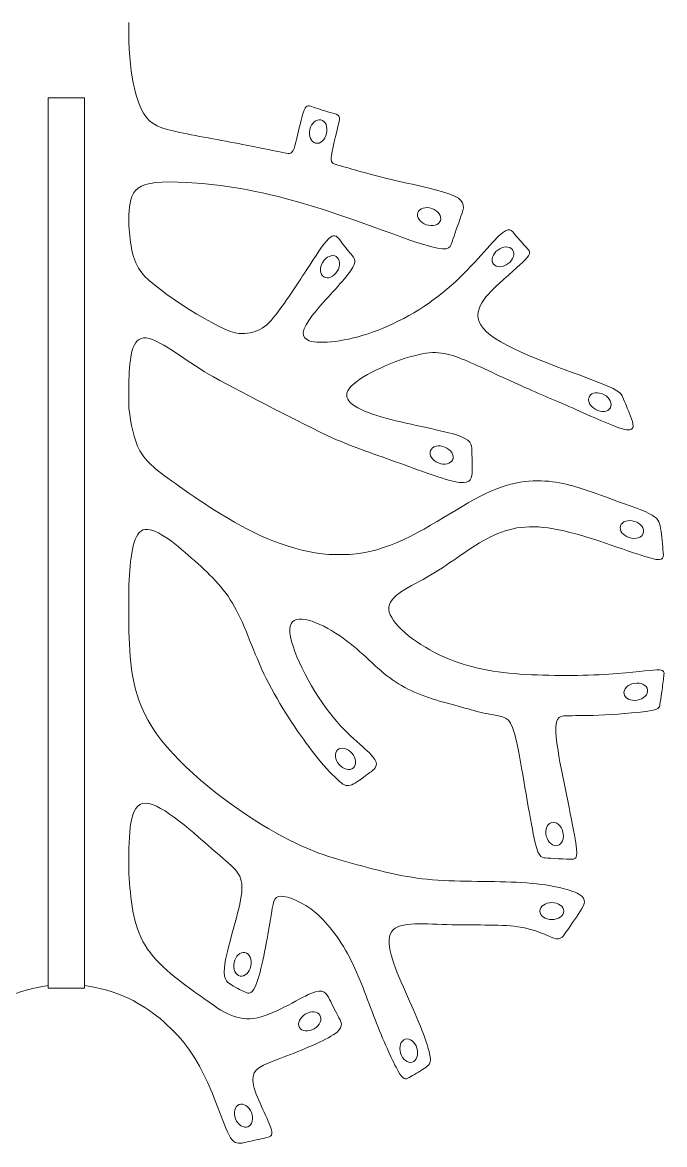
# Model space of a CAD drawing. Header units: centimetres. Extents: x -24 to 7.8, y -17 to 18.1.
# Drawn here: x -2.96 to 7.78, y -16.93 to 1.85 of the extents above; entities that cross this region are included whole.
import ezdxf

# ---------------------------------------------------------------- set-up
doc = ezdxf.new("R2010")
doc.units = ezdxf.units.CM
doc.header["$MEASUREMENT"] = 0
doc.layers.add('Layer 1', color=7, linetype='Continuous')

msp = doc.modelspace()

# ---------------------------------------------------------------- linework, layer by layer
at = {"layer": 'Layer 1', "color": 250, "lineweight": 20}
for points, knots in [([(-1.18087, -1.36795), (-1.16916, -1.195), (-1.15743, -1.02202), (-1.02593, -0.92456), (-1.02593, -0.92456), (-0.89443, -0.82709), (-0.64313, -0.80513), (-0.20924, -0.8298), (-0.20924, -0.8298), (0.22464, -0.85447), (0.84112, -0.92579), (1.59893, -1.13992), (1.59893, -1.13992), (2.35676, -1.35408), (3.25593, -1.71105), (3.71373, -1.85794), (3.71373, -1.85794), (4.17152, -2.00483), (4.18796, -1.94164), (4.22679, -1.82405), (4.22679, -1.82405), (4.26562, -1.70644), (4.32687, -1.53442), (4.37653, -1.39585), (4.37653, -1.39585), (4.42621, -1.25727), (4.46434, -1.15213), (4.27057, -1.05868), (4.27057, -1.05868), (4.0768, -0.96523), (3.65115, -0.88347), (3.27579, -0.79554), (3.27579, -0.79554), (2.90042, -0.7076), (2.57533, -0.61349), (2.38078, -0.5569), (2.38078, -0.5569), (2.18623, -0.50031), (2.19828, -0.51101), (2.21129, -0.37259), (2.21129, -0.37259), (2.2243, -0.23417), (2.32875, 0.12), (2.34265, 0.21946), (2.34265, 0.21946), (2.35655, 0.31892), (2.24496, 0.3242), (2.16646, 0.34674), (2.16646, 0.34674), (2.08796, 0.36928), (1.93458, 0.42278), (1.87681, 0.44098), (1.87681, 0.44098), (1.81904, 0.45918), (1.78077, 0.4719), (1.73575, 0.33834), (1.73575, 0.33834), (1.69073, 0.20478), (1.63893, -0.07504), (1.59809, -0.21495), (1.59809, -0.21495), (1.55723, -0.35486), (1.52731, -0.35486), (1.41541, -0.33291), (1.41541, -0.33291), (1.30351, -0.31095), (1.1096, -0.267), (0.781, -0.20386), (0.781, -0.20386), (0.45239, -0.14073), (-0.01096, -0.05836), (-0.32834, 0.00843), (-0.32834, 0.00843), (-0.64573, 0.07523), (-0.81719, 0.12649), (-0.93494, 0.32963), (-0.93494, 0.32963), (-1.05269, 0.53278), (-1.19616, 0.97821), (-1.18086, 1.84871)], [0, 0, 0, 0, 0.04761905, 0.04761905, 0.04761905, 0.04761905, 0.0952381, 0.0952381, 0.0952381, 0.0952381, 0.14285714, 0.14285714, 0.14285714, 0.14285714, 0.19047619, 0.19047619, 0.19047619, 0.19047619, 0.23809524, 0.23809524, 0.23809524, 0.23809524, 0.28571429, 0.28571429, 0.28571429, 0.28571429, 0.33333333, 0.33333333, 0.33333333, 0.33333333, 0.38095238, 0.38095238, 0.38095238, 0.38095238, 0.42857143, 0.42857143, 0.42857143, 0.42857143, 0.47619048, 0.47619048, 0.47619048, 0.47619048, 0.52380952, 0.52380952, 0.52380952, 0.52380952, 0.57142857, 0.57142857, 0.57142857, 0.57142857, 0.61904762, 0.61904762, 0.61904762, 0.61904762, 0.66666667, 0.66666667, 0.66666667, 0.66666667, 0.71428571, 0.71428571, 0.71428571, 0.71428571, 0.76190476, 0.76190476, 0.76190476, 0.76190476, 0.80952381, 0.80952381, 0.80952381, 0.80952381, 0.85714286, 0.85714286, 0.85714286, 0.85714286, 0.9047619, 0.9047619, 0.9047619, 0.9047619, 1, 1, 1, 1]), ([(-1.92386, -14.31506), (-1.92386, -14.31506), (-2.52886, -14.31506), (-2.52886, -14.31506), (-2.52886, -14.31506), (-2.52886, -14.31506), (-2.52886, -14.26965), (-2.52886, -14.26965), (-2.52886, -14.26965), (-2.52886, -14.26965), (-2.52886, -13.701), (-2.52886, -13.701), (-2.52886, -13.701), (-2.52886, -13.701), (-2.52886, 0.589), (-2.52886, 0.589), (-2.52886, 0.589), (-2.52886, 0.589), (-1.92386, 0.589), (-1.92386, 0.589), (-1.92386, 0.589), (-1.92386, 0.589), (-1.92386, -13.69087), (-1.92386, -13.69087), (-1.92386, -13.69087), (-1.92386, -13.69087), (-1.92386, -14.26965), (-1.92386, -14.26965), (-1.92386, -14.26965), (-1.92386, -14.26965), (-1.92386, -14.31506), (-1.92386, -14.31506)], [0, 0, 0, 0, 0.11111111, 0.11111111, 0.11111111, 0.11111111, 0.22222222, 0.22222222, 0.22222222, 0.22222222, 0.33333333, 0.33333333, 0.33333333, 0.33333333, 0.44444444, 0.44444444, 0.44444444, 0.44444444, 0.55555556, 0.55555556, 0.55555556, 0.55555556, 0.66666667, 0.66666667, 0.66666667, 0.66666667, 0.77777778, 0.77777778, 0.77777778, 0.77777778, 1, 1, 1, 1]), ([(2.03261, 0.21794), (1.95558, 0.23538), (1.87335, 0.16221), (1.84896, 0.05447), (1.84896, 0.05447), (1.82457, -0.05328), (1.86725, -0.15474), (1.94429, -0.17219), (1.94429, -0.17219), (2.02132, -0.18962), (2.10354, -0.11644), (2.12794, -0.00869), (2.12794, -0.00869), (2.15234, 0.09904), (2.10965, 0.20049), (2.03261, 0.21794)], [0, 0, 0, 0, 0.2, 0.2, 0.2, 0.2, 0.4, 0.4, 0.4, 0.4, 0.6, 0.6, 0.6, 0.6, 1, 1, 1, 1]), ([(3.65476, -1.33485), (3.6286, -1.40937), (3.69183, -1.49946), (3.79606, -1.53607), (3.79606, -1.53607), (3.90028, -1.57268), (4.00599, -1.54193), (4.03216, -1.46741), (4.03216, -1.46741), (4.05832, -1.39289), (3.99508, -1.3028), (3.89085, -1.26619), (3.89085, -1.26619), (3.78663, -1.22958), (3.68094, -1.26033), (3.65476, -1.33485)], [0, 0, 0, 0, 0.2, 0.2, 0.2, 0.2, 0.4, 0.4, 0.4, 0.4, 0.6, 0.6, 0.6, 0.6, 1, 1, 1, 1]), ([(-1.18087, -1.55334), (-1.15442, -1.86629), (-1.12942, -2.1316), (-0.96389, -2.34356), (-0.96389, -2.34356), (-0.74029, -2.62986), (0.38558, -3.34435), (0.65761, -3.35831), (0.65761, -3.35831), (0.93689, -3.37264), (1.10801, -3.27864), (1.31013, -3.00306), (1.31013, -3.00306), (1.51226, -2.72747), (1.69526, -2.44202), (1.84504, -2.21164), (1.84504, -2.21164), (1.99482, -1.98124), (2.1114, -1.80589), (2.19035, -1.7462), (2.19035, -1.7462), (2.26932, -1.68648), (2.31066, -1.74238), (2.36337, -1.81192), (2.36337, -1.81192), (2.41609, -1.88144), (2.4802, -1.96463), (2.53708, -2.03001), (2.53708, -2.03001), (2.59396, -2.09541), (2.64362, -2.14304), (2.53224, -2.30501), (2.53224, -2.30501), (2.42086, -2.467), (2.14842, -2.74335), (1.95664, -2.97406), (1.95664, -2.97406), (1.76486, -3.20477), (1.65372, -3.38988), (1.80625, -3.46595), (1.80625, -3.46595), (1.95879, -3.542), (2.37501, -3.50906), (2.82263, -3.36083), (2.82263, -3.36083), (3.27025, -3.21257), (3.74929, -2.94899), (4.14145, -2.61747), (4.14145, -2.61747), (4.53361, -2.28596), (4.83891, -1.88645), (5.01194, -1.72239), (5.01194, -1.72239), (5.18498, -1.55831), (5.22575, -1.62967), (5.28464, -1.70603), (5.28464, -1.70603), (5.34354, -1.78241), (5.42057, -1.86385), (5.47264, -1.91889), (5.47264, -1.91889), (5.52472, -1.97394), (5.55187, -2.00262), (5.48168, -2.08755), (5.48168, -2.08755), (5.41148, -2.17248), (5.24397, -2.31365), (5.01101, -2.52699), (5.01101, -2.52699), (4.77804, -2.74034), (4.47962, -3.02588), (4.80267, -3.32689), (4.80267, -3.32689), (5.12572, -3.62787), (6.07023, -3.94438), (6.55183, -4.12485), (6.55183, -4.12485), (7.03342, -4.30536), (7.05211, -4.34991), (7.08503, -4.42834), (7.08503, -4.42834), (7.11795, -4.50678), (7.16511, -4.61918), (7.21207, -4.74008), (7.21207, -4.74008), (7.25903, -4.861), (7.30578, -4.99049), (7.14615, -4.96794), (7.14615, -4.96794), (6.9865, -4.94539), (6.62045, -4.77083), (6.3, -4.62864), (6.3, -4.62864), (5.97956, -4.48645), (5.7047, -4.37663), (5.38666, -4.23386), (5.38666, -4.23386), (5.06861, -4.09111), (4.70736, -3.91537), (4.43252, -3.80008), (4.43252, -3.80008), (4.15766, -3.68478), (3.96917, -3.62985), (3.59223, -3.72869), (3.59223, -3.72869), (3.21529, -3.82752), (2.64986, -4.08013), (2.5036, -4.28095), (2.5036, -4.28095), (2.35734, -4.48177), (2.63023, -4.63084), (3.04252, -4.75163), (3.04252, -4.75163), (3.4548, -4.87244), (4.00648, -4.96497), (4.28195, -5.0497), (4.28195, -5.0497), (4.55742, -5.13445), (4.55669, -5.21142), (4.55865, -5.3123), (4.55865, -5.3123), (4.56063, -5.41316), (4.56532, -5.53796), (4.56351, -5.65322), (4.56351, -5.65322), (4.5617, -5.76846), (4.55338, -5.87417), (4.35117, -5.85018), (4.35117, -5.85018), (4.14894, -5.82617), (3.75278, -5.67244), (3.35446, -5.52971), (3.35446, -5.52971), (2.95614, -5.38696), (2.55562, -5.25518), (2.23365, -5.10692), (2.23365, -5.10692), (1.67509, -4.84974), (0.78903, -4.38149), (0.23415, -4.08432), (0.23415, -4.08432), (-0.14763, -3.87986), (-0.63633, -3.45994), (-0.88997, -3.43256), (-0.88997, -3.43256), (-1.14363, -3.40517), (-1.16226, -3.77033), (-1.18087, -4.13547)], [0, 0, 0, 0, 0.02631579, 0.02631579, 0.02631579, 0.02631579, 0.05263158, 0.05263158, 0.05263158, 0.05263158, 0.07894737, 0.07894737, 0.07894737, 0.07894737, 0.10526316, 0.10526316, 0.10526316, 0.10526316, 0.13157895, 0.13157895, 0.13157895, 0.13157895, 0.15789474, 0.15789474, 0.15789474, 0.15789474, 0.18421053, 0.18421053, 0.18421053, 0.18421053, 0.21052632, 0.21052632, 0.21052632, 0.21052632, 0.23684211, 0.23684211, 0.23684211, 0.23684211, 0.26315789, 0.26315789, 0.26315789, 0.26315789, 0.28947368, 0.28947368, 0.28947368, 0.28947368, 0.31578947, 0.31578947, 0.31578947, 0.31578947, 0.34210526, 0.34210526, 0.34210526, 0.34210526, 0.36842105, 0.36842105, 0.36842105, 0.36842105, 0.39473684, 0.39473684, 0.39473684, 0.39473684, 0.42105263, 0.42105263, 0.42105263, 0.42105263, 0.44736842, 0.44736842, 0.44736842, 0.44736842, 0.47368421, 0.47368421, 0.47368421, 0.47368421, 0.5, 0.5, 0.5, 0.5, 0.52631579, 0.52631579, 0.52631579, 0.52631579, 0.55263158, 0.55263158, 0.55263158, 0.55263158, 0.57894737, 0.57894737, 0.57894737, 0.57894737, 0.60526316, 0.60526316, 0.60526316, 0.60526316, 0.63157895, 0.63157895, 0.63157895, 0.63157895, 0.65789474, 0.65789474, 0.65789474, 0.65789474, 0.68421053, 0.68421053, 0.68421053, 0.68421053, 0.71052632, 0.71052632, 0.71052632, 0.71052632, 0.73684211, 0.73684211, 0.73684211, 0.73684211, 0.76315789, 0.76315789, 0.76315789, 0.76315789, 0.78947368, 0.78947368, 0.78947368, 0.78947368, 0.81578947, 0.81578947, 0.81578947, 0.81578947, 0.84210526, 0.84210526, 0.84210526, 0.84210526, 0.86842105, 0.86842105, 0.86842105, 0.86842105, 0.89473684, 0.89473684, 0.89473684, 0.89473684, 0.92105263, 0.92105263, 0.92105263, 0.92105263, 0.94736842, 0.94736842, 0.94736842, 0.94736842, 1, 1, 1, 1]), ([(2.07887, -2.41004), (2.14601, -2.45162), (2.24759, -2.40927), (2.30579, -2.31537), (2.30579, -2.31537), (2.36398, -2.22148), (2.35671, -2.11162), (2.28957, -2.07002), (2.28957, -2.07002), (2.22243, -2.02844), (2.12084, -2.0708), (2.06265, -2.1647), (2.06265, -2.1647), (2.00446, -2.25859), (2.01173, -2.36843), (2.07887, -2.41004)], [0, 0, 0, 0, 0.2, 0.2, 0.2, 0.2, 0.4, 0.4, 0.4, 0.4, 0.6, 0.6, 0.6, 0.6, 1, 1, 1, 1]), ([(4.92068, -2.19618), (4.96878, -2.25882), (5.07879, -2.2551), (5.16641, -2.18782), (5.16641, -2.18782), (5.25403, -2.12055), (5.28605, -2.01522), (5.23794, -1.95258), (5.23794, -1.95258), (5.18984, -1.88994), (5.07983, -1.89367), (4.9922, -1.96095), (4.9922, -1.96095), (4.90459, -2.02822), (4.87258, -2.13353), (4.92068, -2.19618)], [0, 0, 0, 0, 0.2, 0.2, 0.2, 0.2, 0.4, 0.4, 0.4, 0.4, 0.6, 0.6, 0.6, 0.6, 1, 1, 1, 1]), ([(6.52568, -4.40968), (6.48747, -4.4788), (6.53482, -4.57816), (6.6315, -4.63161), (6.6315, -4.63161), (6.72818, -4.68506), (6.83752, -4.67234), (6.87574, -4.60322), (6.87574, -4.60322), (6.91395, -4.5341), (6.86658, -4.43474), (6.7699, -4.38128), (6.7699, -4.38128), (6.67323, -4.32783), (6.5639, -4.34056), (6.52568, -4.40968)], [0, 0, 0, 0, 0.2, 0.2, 0.2, 0.2, 0.4, 0.4, 0.4, 0.4, 0.6, 0.6, 0.6, 0.6, 1, 1, 1, 1]), ([(-1.18087, -4.61327), (-1.14277, -4.86859), (-1.10465, -5.1239), (-0.9984, -5.31877), (-0.9984, -5.31877), (-0.89215, -5.51362), (-0.71775, -5.648), (-0.33198, -5.9197), (-0.33198, -5.9197), (0.05379, -6.1914), (0.65092, -6.60046), (1.25575, -6.8379), (1.25575, -6.8379), (1.86059, -7.07536), (2.47314, -7.14127), (3.08143, -6.94108), (3.08143, -6.94108), (3.68971, -6.74088), (4.29377, -6.27458), (4.78369, -6.03881), (4.78369, -6.03881), (5.27362, -5.80303), (5.64943, -5.79772), (5.96552, -5.84713), (5.96552, -5.84713), (6.2816, -5.89655), (6.53797, -6.00071), (6.80956, -6.09956), (6.80956, -6.09956), (7.08116, -6.19843), (7.36801, -6.29205), (7.52238, -6.36836), (7.52238, -6.36836), (7.67676, -6.44469), (7.6987, -6.50374), (7.71715, -6.61965), (7.71715, -6.61965), (7.73561, -6.73556), (7.7506, -6.90837), (7.75987, -7.02177), (7.75987, -7.02177), (7.76913, -7.13515), (7.7727, -7.18917), (7.45456, -7.09051), (7.45456, -7.09051), (7.13642, -6.99181), (6.49657, -6.74042), (6.01166, -6.64189), (6.01166, -6.64189), (5.52675, -6.54337), (5.19676, -6.59768), (4.86999, -6.76012), (4.86999, -6.76012), (4.54322, -6.92256), (4.21965, -7.19314), (3.87176, -7.39822), (3.87176, -7.39822), (3.52386, -7.60331), (3.15162, -7.74295), (3.16886, -7.97473), (3.16886, -7.97473), (3.1861, -8.20653), (3.59281, -8.53056), (4.01192, -8.73383), (4.01192, -8.73383), (4.43105, -8.93712), (4.86257, -9.0197), (5.36325, -9.0566), (5.36325, -9.0566), (5.86393, -9.09347), (6.43375, -9.08465), (6.84925, -9.05894), (6.84925, -9.05894), (7.26476, -9.03324), (7.52596, -8.99065), (7.65438, -8.98767), (7.65438, -8.98767), (7.78279, -8.98463), (7.77844, -9.02123), (7.77005, -9.09179), (7.77005, -9.09179), (7.76166, -9.16234), (7.74923, -9.26688), (7.73723, -9.35541), (7.73723, -9.35541), (7.72522, -9.44396), (7.71363, -9.51651), (7.70543, -9.56786), (7.70543, -9.56786), (7.69723, -9.61926), (7.6924, -9.64944), (7.50413, -9.67802), (7.50413, -9.67802), (7.31586, -9.7066), (6.94415, -9.73354), (6.68015, -9.74492), (6.68015, -9.74492), (6.41616, -9.7563), (6.25989, -9.7521), (6.13818, -9.75606), (6.13818, -9.75606), (6.01646, -9.76), (5.92928, -9.77208), (5.97641, -10.17072), (5.97641, -10.17072), (6.02355, -10.56937), (6.20501, -11.35462), (6.27579, -11.75064), (6.27579, -11.75064), (6.34658, -12.14666), (6.30669, -12.15349), (6.23136, -12.15464), (6.23136, -12.15464), (6.15603, -12.15579), (5.86533, -12.14065), (5.78778, -12.13517), (5.78778, -12.13517), (5.71023, -12.12969), (5.66592, -12.12324), (5.58586, -11.73292), (5.58586, -11.73292), (5.5058, -11.3426), (5.38995, -10.56835), (5.30334, -10.17922), (5.30334, -10.17922), (5.21673, -9.79009), (5.15931, -9.78602), (4.92001, -9.74251), (4.92001, -9.74251), (4.68071, -9.699), (4.43942, -9.62658), (4.08518, -9.5279), (4.08518, -9.5279), (3.73094, -9.42922), (3.44364, -9.31483), (3.18024, -9.11761), (3.18024, -9.11761), (2.91683, -8.92039), (2.67731, -8.64033), (2.34157, -8.41248), (2.34157, -8.41248), (2.00584, -8.18461), (1.57388, -8.00891), (1.51888, -8.256), (1.51888, -8.256), (1.46389, -8.50309), (1.78588, -9.173), (2.11375, -9.62004), (2.11375, -9.62004), (2.44162, -10.06709), (2.77542, -10.29132), (2.89833, -10.43584), (2.89833, -10.43584), (3.02124, -10.58038), (2.93328, -10.64526), (2.87087, -10.69128), (2.87087, -10.69128), (2.80846, -10.7373), (2.77159, -10.7645), (2.71074, -10.8095), (2.71074, -10.8095), (2.6499, -10.85449), (2.56509, -10.91732), (2.49714, -10.92494), (2.49714, -10.92494), (2.42919, -10.93258), (2.37811, -10.88501), (2.29249, -10.80529), (2.29249, -10.80529), (2.20685, -10.72556), (2.08666, -10.61367), (1.86952, -10.32711), (1.86952, -10.32711), (1.65237, -10.04054), (1.33824, -9.5793), (1.11836, -9.13455), (1.11836, -9.13455), (0.89847, -8.68979), (0.77282, -8.2615), (0.58828, -7.93203), (0.58828, -7.93203), (0.40373, -7.60259), (0.16028, -7.37197), (-0.13123, -7.11535), (-0.13123, -7.11535), (-0.42273, -6.85873), (-0.76231, -6.57612), (-0.94526, -6.64619), (-0.94526, -6.64619), (-1.12821, -6.71629), (-1.15455, -7.1391), (-1.18087, -7.56189)], [0, 0, 0, 0, 0.02040816, 0.02040816, 0.02040816, 0.02040816, 0.04081633, 0.04081633, 0.04081633, 0.04081633, 0.06122449, 0.06122449, 0.06122449, 0.06122449, 0.08163265, 0.08163265, 0.08163265, 0.08163265, 0.10204082, 0.10204082, 0.10204082, 0.10204082, 0.12244898, 0.12244898, 0.12244898, 0.12244898, 0.14285714, 0.14285714, 0.14285714, 0.14285714, 0.16326531, 0.16326531, 0.16326531, 0.16326531, 0.18367347, 0.18367347, 0.18367347, 0.18367347, 0.20408163, 0.20408163, 0.20408163, 0.20408163, 0.2244898, 0.2244898, 0.2244898, 0.2244898, 0.24489796, 0.24489796, 0.24489796, 0.24489796, 0.26530612, 0.26530612, 0.26530612, 0.26530612, 0.28571429, 0.28571429, 0.28571429, 0.28571429, 0.30612245, 0.30612245, 0.30612245, 0.30612245, 0.32653061, 0.32653061, 0.32653061, 0.32653061, 0.34693878, 0.34693878, 0.34693878, 0.34693878, 0.36734694, 0.36734694, 0.36734694, 0.36734694, 0.3877551, 0.3877551, 0.3877551, 0.3877551, 0.40816327, 0.40816327, 0.40816327, 0.40816327, 0.42857143, 0.42857143, 0.42857143, 0.42857143, 0.44897959, 0.44897959, 0.44897959, 0.44897959, 0.46938776, 0.46938776, 0.46938776, 0.46938776, 0.48979592, 0.48979592, 0.48979592, 0.48979592, 0.51020408, 0.51020408, 0.51020408, 0.51020408, 0.53061224, 0.53061224, 0.53061224, 0.53061224, 0.55102041, 0.55102041, 0.55102041, 0.55102041, 0.57142857, 0.57142857, 0.57142857, 0.57142857, 0.59183673, 0.59183673, 0.59183673, 0.59183673, 0.6122449, 0.6122449, 0.6122449, 0.6122449, 0.63265306, 0.63265306, 0.63265306, 0.63265306, 0.65306122, 0.65306122, 0.65306122, 0.65306122, 0.67346939, 0.67346939, 0.67346939, 0.67346939, 0.69387755, 0.69387755, 0.69387755, 0.69387755, 0.71428571, 0.71428571, 0.71428571, 0.71428571, 0.73469388, 0.73469388, 0.73469388, 0.73469388, 0.75510204, 0.75510204, 0.75510204, 0.75510204, 0.7755102, 0.7755102, 0.7755102, 0.7755102, 0.79591837, 0.79591837, 0.79591837, 0.79591837, 0.81632653, 0.81632653, 0.81632653, 0.81632653, 0.83673469, 0.83673469, 0.83673469, 0.83673469, 0.85714286, 0.85714286, 0.85714286, 0.85714286, 0.87755102, 0.87755102, 0.87755102, 0.87755102, 0.89795918, 0.89795918, 0.89795918, 0.89795918, 0.91836735, 0.91836735, 0.91836735, 0.91836735, 0.93877551, 0.93877551, 0.93877551, 0.93877551, 0.95918367, 0.95918367, 0.95918367, 0.95918367, 1, 1, 1, 1]), ([(3.86631, -5.31697), (3.83682, -5.39023), (3.89594, -5.48307), (3.99841, -5.52433), (3.99841, -5.52433), (4.10089, -5.56559), (4.20787, -5.53962), (4.23737, -5.46635), (4.23737, -5.46635), (4.26687, -5.39309), (4.20773, -5.30026), (4.10524, -5.25899), (4.10524, -5.25899), (4.00278, -5.21772), (3.89581, -5.2437), (3.86631, -5.31697)], [0, 0, 0, 0, 0.2, 0.2, 0.2, 0.2, 0.4, 0.4, 0.4, 0.4, 0.6, 0.6, 0.6, 0.6, 1, 1, 1, 1]), ([(7.04562, -6.57755), (7.02163, -6.6528), (7.08746, -6.74101), (7.1927, -6.77456), (7.1927, -6.77456), (7.29796, -6.80813), (7.40272, -6.77432), (7.42672, -6.69907), (7.42672, -6.69907), (7.45071, -6.62382), (7.38486, -6.53561), (7.2796, -6.50204), (7.2796, -6.50204), (7.17436, -6.46849), (7.06962, -6.5023), (7.04562, -6.57755)], [0, 0, 0, 0, 0.2, 0.2, 0.2, 0.2, 0.4, 0.4, 0.4, 0.4, 0.6, 0.6, 0.6, 0.6, 1, 1, 1, 1]), ([(-1.18087, -8.34432), (-1.16072, -8.90437), (-1.14055, -9.46445), (-0.7181, -10.05755), (-0.7181, -10.05755), (-0.29564, -10.65067), (0.52912, -11.27685), (1.16074, -11.64888), (1.16074, -11.64888), (1.79236, -12.02093), (2.23084, -12.13886), (2.6392, -12.24866), (2.6392, -12.24866), (3.04756, -12.35849), (3.42579, -12.46022), (3.89762, -12.50007), (3.89762, -12.50007), (4.36945, -12.53995), (4.93487, -12.51799), (5.39333, -12.54709), (5.39333, -12.54709), (5.85179, -12.57619), (6.2033, -12.65636), (6.35079, -12.74222), (6.35079, -12.74222), (6.4983, -12.82809), (6.44179, -12.91965), (6.36623, -13.03481), (6.36623, -13.03481), (6.29066, -13.14996), (6.19603, -13.28871), (6.13326, -13.37907), (6.13326, -13.37907), (6.0705, -13.46942), (6.03959, -13.51138), (5.93156, -13.47693), (5.93156, -13.47693), (5.82352, -13.44248), (5.63834, -13.33167), (5.32587, -13.28724), (5.32587, -13.28724), (5.0134, -13.24278), (4.57363, -13.26475), (4.1416, -13.25092), (4.1416, -13.25092), (3.70958, -13.2371), (3.28529, -13.18746), (3.19229, -13.41016), (3.19229, -13.41016), (3.09927, -13.63287), (3.33755, -14.12791), (3.51686, -14.52959), (3.51686, -14.52959), (3.69619, -14.93128), (3.81657, -15.23963), (3.85202, -15.40917), (3.85202, -15.40917), (3.88747, -15.5787), (3.83798, -15.60947), (3.76064, -15.65818), (3.76064, -15.65818), (3.68329, -15.70692), (3.57808, -15.77362), (3.51019, -15.81023), (3.51019, -15.81023), (3.44228, -15.84687), (3.41168, -15.85343), (3.32552, -15.70237), (3.32552, -15.70237), (3.23935, -15.55132), (3.09763, -15.24265), (2.96394, -14.90163), (2.96394, -14.90163), (2.83025, -14.56061), (2.7046, -14.18721), (2.53969, -13.85776), (2.53969, -13.85776), (2.37478, -13.52831), (2.17059, -13.24278), (1.94838, -13.0548), (1.94838, -13.0548), (1.72617, -12.86682), (1.48594, -12.77637), (1.36308, -12.77684), (1.36308, -12.77684), (1.24022, -12.77732), (1.23472, -12.86874), (1.18668, -13.16625), (1.18668, -13.16625), (1.13865, -13.46375), (1.04805, -13.96736), (0.96805, -14.20281), (0.96805, -14.20281), (0.88804, -14.43826), (0.81861, -14.40559), (0.77293, -14.38426), (0.77293, -14.38426), (0.72724, -14.36293), (0.70528, -14.35293), (0.67158, -14.33494), (0.67158, -14.33494), (0.63789, -14.31695), (0.59245, -14.29094), (0.52723, -14.25368), (0.52723, -14.25368), (0.462, -14.21642), (0.37699, -14.16792), (0.43024, -13.8692), (0.43024, -13.8692), (0.48349, -13.57046), (0.67501, -13.02152), (0.70735, -12.71255), (0.70735, -12.71255), (0.73969, -12.40357), (0.61286, -12.33455), (0.27163, -12.03843), (0.27163, -12.03843), (-0.0696, -11.7423), (-0.62523, -11.21905), (-0.90305, -11.21892), (-0.90305, -11.21892), (-1.18087, -11.2188), (-1.18087, -11.74183), (-1.18087, -12.26482)], [0, 0, 0, 0, 0.03125, 0.03125, 0.03125, 0.03125, 0.0625, 0.0625, 0.0625, 0.0625, 0.09375, 0.09375, 0.09375, 0.09375, 0.125, 0.125, 0.125, 0.125, 0.15625, 0.15625, 0.15625, 0.15625, 0.1875, 0.1875, 0.1875, 0.1875, 0.21875, 0.21875, 0.21875, 0.21875, 0.25, 0.25, 0.25, 0.25, 0.28125, 0.28125, 0.28125, 0.28125, 0.3125, 0.3125, 0.3125, 0.3125, 0.34375, 0.34375, 0.34375, 0.34375, 0.375, 0.375, 0.375, 0.375, 0.40625, 0.40625, 0.40625, 0.40625, 0.4375, 0.4375, 0.4375, 0.4375, 0.46875, 0.46875, 0.46875, 0.46875, 0.5, 0.5, 0.5, 0.5, 0.53125, 0.53125, 0.53125, 0.53125, 0.5625, 0.5625, 0.5625, 0.5625, 0.59375, 0.59375, 0.59375, 0.59375, 0.625, 0.625, 0.625, 0.625, 0.65625, 0.65625, 0.65625, 0.65625, 0.6875, 0.6875, 0.6875, 0.6875, 0.71875, 0.71875, 0.71875, 0.71875, 0.75, 0.75, 0.75, 0.75, 0.78125, 0.78125, 0.78125, 0.78125, 0.8125, 0.8125, 0.8125, 0.8125, 0.84375, 0.84375, 0.84375, 0.84375, 0.875, 0.875, 0.875, 0.875, 0.90625, 0.90625, 0.90625, 0.90625, 0.9375, 0.9375, 0.9375, 0.9375, 1, 1, 1, 1]), ([(7.10448, -9.38833), (7.11804, -9.46614), (7.21722, -9.51385), (7.32604, -9.4949), (7.32604, -9.4949), (7.43488, -9.47592), (7.51209, -9.39746), (7.49854, -9.31965), (7.49854, -9.31965), (7.48498, -9.24184), (7.38578, -9.19413), (7.27694, -9.21309), (7.27694, -9.21309), (7.16812, -9.23206), (7.09093, -9.31052), (7.10448, -9.38833)], [0, 0, 0, 0, 0.2, 0.2, 0.2, 0.2, 0.4, 0.4, 0.4, 0.4, 0.6, 0.6, 0.6, 0.6, 1, 1, 1, 1]), ([(2.3128, -10.32617), (2.25332, -10.37814), (2.26399, -10.48768), (2.33666, -10.57087), (2.33666, -10.57087), (2.40935, -10.65407), (2.51649, -10.67937), (2.57596, -10.62741), (2.57596, -10.62741), (2.63544, -10.57544), (2.62476, -10.46588), (2.55207, -10.38268), (2.55207, -10.38268), (2.4794, -10.29949), (2.37227, -10.27421), (2.3128, -10.32617)], [0, 0, 0, 0, 0.2, 0.2, 0.2, 0.2, 0.4, 0.4, 0.4, 0.4, 0.6, 0.6, 0.6, 0.6, 1, 1, 1, 1]), ([(5.89554, -11.53992), (5.81884, -11.55877), (5.778, -11.66098), (5.80435, -11.76825), (5.80435, -11.76825), (5.83071, -11.87554), (5.91426, -11.94722), (5.99096, -11.92838), (5.99096, -11.92838), (6.06766, -11.90953), (6.10849, -11.8073), (6.08214, -11.70001), (6.08214, -11.70001), (6.05579, -11.59274), (5.97224, -11.52108), (5.89554, -11.53992)], [0, 0, 0, 0, 0.2, 0.2, 0.2, 0.2, 0.4, 0.4, 0.4, 0.4, 0.6, 0.6, 0.6, 0.6, 1, 1, 1, 1]), ([(-1.18087, -12.39656), (-1.18087, -12.35266), (-1.18087, -12.30874), (-1.18087, -12.28678), (-1.18087, -12.28678), (-1.18087, -12.26482), (-1.18087, -12.26482), (-1.18087, -12.26482), (-1.18087, -12.26482), (-1.18087, -12.26482), (-1.18087, -12.26482), (-1.18087, -12.26482)], [0, 0, 0, 0, 0.25, 0.25, 0.25, 0.25, 0.5, 0.5, 0.5, 0.5, 1, 1, 1, 1]), ([(-3.27185, -12.39656), (-3.30081, -12.8221), (-3.32977, -13.24767), (-3.54321, -13.59732), (-3.54321, -13.59732), (-3.75665, -13.94696), (-4.1546, -14.22074), (-4.47437, -14.45041), (-4.47437, -14.45041), (-4.79415, -14.68008), (-5.03578, -14.86567), (-5.36077, -14.81982), (-5.36077, -14.81982), (-5.68576, -14.774), (-6.09412, -14.49667), (-6.31793, -14.40334), (-6.31793, -14.40334), (-6.54173, -14.30998), (-6.58101, -14.4006), (-6.63019, -14.50209), (-6.63019, -14.50209), (-6.67937, -14.60359), (-6.73847, -14.716), (-6.78755, -14.80934), (-6.78755, -14.80934), (-6.83663, -14.90268), (-6.8757, -14.97698), (-6.68951, -15.09703), (-6.68951, -15.09703), (-6.50331, -15.21708), (-6.09185, -15.38291), (-5.79932, -15.49271), (-5.79932, -15.49271), (-5.5068, -15.60252), (-5.3332, -15.65636), (-5.34605, -15.86112), (-5.34605, -15.86112), (-5.35891, -16.06589), (-5.55823, -16.42162), (-5.63087, -16.60535), (-5.63087, -16.60535), (-5.70351, -16.78909), (-5.64947, -16.80085), (-5.55798, -16.82074), (-5.55798, -16.82074), (-5.46649, -16.84067), (-5.33752, -16.86873), (-5.23722, -16.89163), (-5.23722, -16.89163), (-5.13691, -16.9145), (-5.06525, -16.93224), (-4.99819, -16.85253), (-4.99819, -16.85253), (-4.93113, -16.77282), (-4.86867, -16.59565), (-4.75979, -16.31033), (-4.75979, -16.31033), (-4.6509, -16.025), (-4.49556, -15.63149), (-4.23984, -15.28993), (-4.23984, -15.28993), (-3.98412, -14.94838), (-3.62798, -14.65877), (-3.27567, -14.48995), (-3.27567, -14.48995), (-3.02527, -14.36996), (-2.77678, -14.31098), (-2.52886, -14.26965)], [0, 0, 0, 0, 0.05555556, 0.05555556, 0.05555556, 0.05555556, 0.11111111, 0.11111111, 0.11111111, 0.11111111, 0.16666667, 0.16666667, 0.16666667, 0.16666667, 0.22222222, 0.22222222, 0.22222222, 0.22222222, 0.27777778, 0.27777778, 0.27777778, 0.27777778, 0.33333333, 0.33333333, 0.33333333, 0.33333333, 0.38888889, 0.38888889, 0.38888889, 0.38888889, 0.44444444, 0.44444444, 0.44444444, 0.44444444, 0.5, 0.5, 0.5, 0.5, 0.55555556, 0.55555556, 0.55555556, 0.55555556, 0.61111111, 0.61111111, 0.61111111, 0.61111111, 0.66666667, 0.66666667, 0.66666667, 0.66666667, 0.72222222, 0.72222222, 0.72222222, 0.72222222, 0.77777778, 0.77777778, 0.77777778, 0.77777778, 0.83333333, 0.83333333, 0.83333333, 0.83333333, 0.88888889, 0.88888889, 0.88888889, 0.88888889, 1, 1, 1, 1]), ([(-1.18087, -12.39656), (-1.15191, -12.8221), (-1.12295, -13.24767), (-0.90951, -13.59732), (-0.90951, -13.59732), (-0.69607, -13.94696), (-0.29812, -14.22074), (0.02165, -14.45041), (0.02165, -14.45041), (0.34143, -14.68008), (0.58306, -14.86567), (0.90805, -14.81982), (0.90805, -14.81982), (1.23304, -14.774), (1.6414, -14.49667), (1.86521, -14.40334), (1.86521, -14.40334), (2.08901, -14.30998), (2.12829, -14.4006), (2.17747, -14.50209), (2.17747, -14.50209), (2.22665, -14.60359), (2.28575, -14.716), (2.33483, -14.80934), (2.33483, -14.80934), (2.38391, -14.90268), (2.42298, -14.97698), (2.23679, -15.09703), (2.23679, -15.09703), (2.05059, -15.21708), (1.63913, -15.38291), (1.3466, -15.49271), (1.3466, -15.49271), (1.05408, -15.60252), (0.88048, -15.65636), (0.89333, -15.86112), (0.89333, -15.86112), (0.90619, -16.06589), (1.10551, -16.42162), (1.17815, -16.60535), (1.17815, -16.60535), (1.25079, -16.78909), (1.19675, -16.80085), (1.10526, -16.82074), (1.10526, -16.82074), (1.01377, -16.84067), (0.8848, -16.86873), (0.7845, -16.89163), (0.7845, -16.89163), (0.68419, -16.9145), (0.61253, -16.93224), (0.54547, -16.85253), (0.54547, -16.85253), (0.47841, -16.77282), (0.41595, -16.59565), (0.30707, -16.31033), (0.30707, -16.31033), (0.19818, -16.025), (0.04284, -15.63149), (-0.21288, -15.28993), (-0.21288, -15.28993), (-0.4686, -14.94838), (-0.82474, -14.65877), (-1.17705, -14.48995), (-1.17705, -14.48995), (-1.42745, -14.36996), (-1.67594, -14.31098), (-1.92386, -14.26965)], [0, 0, 0, 0, 0.05555556, 0.05555556, 0.05555556, 0.05555556, 0.11111111, 0.11111111, 0.11111111, 0.11111111, 0.16666667, 0.16666667, 0.16666667, 0.16666667, 0.22222222, 0.22222222, 0.22222222, 0.22222222, 0.27777778, 0.27777778, 0.27777778, 0.27777778, 0.33333333, 0.33333333, 0.33333333, 0.33333333, 0.38888889, 0.38888889, 0.38888889, 0.38888889, 0.44444444, 0.44444444, 0.44444444, 0.44444444, 0.5, 0.5, 0.5, 0.5, 0.55555556, 0.55555556, 0.55555556, 0.55555556, 0.61111111, 0.61111111, 0.61111111, 0.61111111, 0.66666667, 0.66666667, 0.66666667, 0.66666667, 0.72222222, 0.72222222, 0.72222222, 0.72222222, 0.77777778, 0.77777778, 0.77777778, 0.77777778, 0.83333333, 0.83333333, 0.83333333, 0.83333333, 0.88888889, 0.88888889, 0.88888889, 0.88888889, 1, 1, 1, 1]), ([(5.69679, -13.02477), (5.69679, -13.10375), (5.78631, -13.16779), (5.89677, -13.16779), (5.89677, -13.16779), (6.00725, -13.16779), (6.09679, -13.10375), (6.09679, -13.02477), (6.09679, -13.02477), (6.09679, -12.94579), (6.00725, -12.88175), (5.89677, -12.88175), (5.89677, -12.88175), (5.78631, -12.88175), (5.69679, -12.94579), (5.69679, -13.02477)], [0, 0, 0, 0, 0.2, 0.2, 0.2, 0.2, 0.4, 0.4, 0.4, 0.4, 0.6, 0.6, 0.6, 0.6, 1, 1, 1, 1]), ([(0.67975, -14.11118), (0.75707, -14.12728), (0.83802, -14.0527), (0.86054, -13.94456), (0.86054, -13.94456), (0.88307, -13.8364), (0.83863, -13.73569), (0.76131, -13.71958), (0.76131, -13.71958), (0.68399, -13.70348), (0.60304, -13.77808), (0.58051, -13.88624), (0.58051, -13.88624), (0.55799, -13.99438), (0.60243, -14.09507), (0.67975, -14.11118)], [0, 0, 0, 0, 0.2, 0.2, 0.2, 0.2, 0.4, 0.4, 0.4, 0.4, 0.6, 0.6, 0.6, 0.6, 1, 1, 1, 1]), ([(1.67348, -14.97448), (1.71399, -15.04228), (1.82368, -15.05134), (1.91851, -14.99469), (1.91851, -14.99469), (2.01335, -14.93802), (2.05737, -14.83712), (2.01686, -14.76932), (2.01686, -14.76932), (1.97635, -14.70152), (1.86664, -14.69247), (1.7718, -14.74913), (1.7718, -14.74913), (1.67697, -14.80579), (1.63297, -14.90668), (1.67348, -14.97448)], [0, 0, 0, 0, 0.2, 0.2, 0.2, 0.2, 0.4, 0.4, 0.4, 0.4, 0.6, 0.6, 0.6, 0.6, 1, 1, 1, 1]), ([(3.44459, -15.16918), (3.36893, -15.19188), (3.33332, -15.29602), (3.36506, -15.40183), (3.36506, -15.40183), (3.3968, -15.50764), (3.48387, -15.57501), (3.55951, -15.55232), (3.55951, -15.55232), (3.63517, -15.52962), (3.67078, -15.42546), (3.63904, -15.31965), (3.63904, -15.31965), (3.60729, -15.21384), (3.52023, -15.1465), (3.44459, -15.16918)], [0, 0, 0, 0, 0.2, 0.2, 0.2, 0.2, 0.4, 0.4, 0.4, 0.4, 0.6, 0.6, 0.6, 0.6, 1, 1, 1, 1]), ([(0.81087, -16.63494), (0.88426, -16.60575), (0.91068, -16.49891), (0.86987, -16.39626), (0.86987, -16.39626), (0.82903, -16.29361), (0.73644, -16.23407), (0.66305, -16.26326), (0.66305, -16.26326), (0.58966, -16.29245), (0.56324, -16.39931), (0.60407, -16.50197), (0.60407, -16.50197), (0.64489, -16.60462), (0.73748, -16.66413), (0.81087, -16.63494)], [0, 0, 0, 0, 0.2, 0.2, 0.2, 0.2, 0.4, 0.4, 0.4, 0.4, 0.6, 0.6, 0.6, 0.6, 1, 1, 1, 1])]:
    msp.add_open_spline(points, degree=3, knots=knots, dxfattribs=at)
for points in [[(-1.18087, -1.36795), (-1.18087, -1.42974), (-1.18087, -1.49155), (-1.18087, -1.55334)], [(-1.18087, -4.61327), (-1.18087, -4.45401), (-1.18087, -4.29474), (-1.18087, -4.13547)], [(-1.18087, -8.34432), (-1.18087, -8.08352), (-1.18087, -7.82269), (-1.18087, -7.56189)]]:
    msp.add_open_spline(points, degree=3, dxfattribs=at)

doc.saveas('drawing.dxf')
